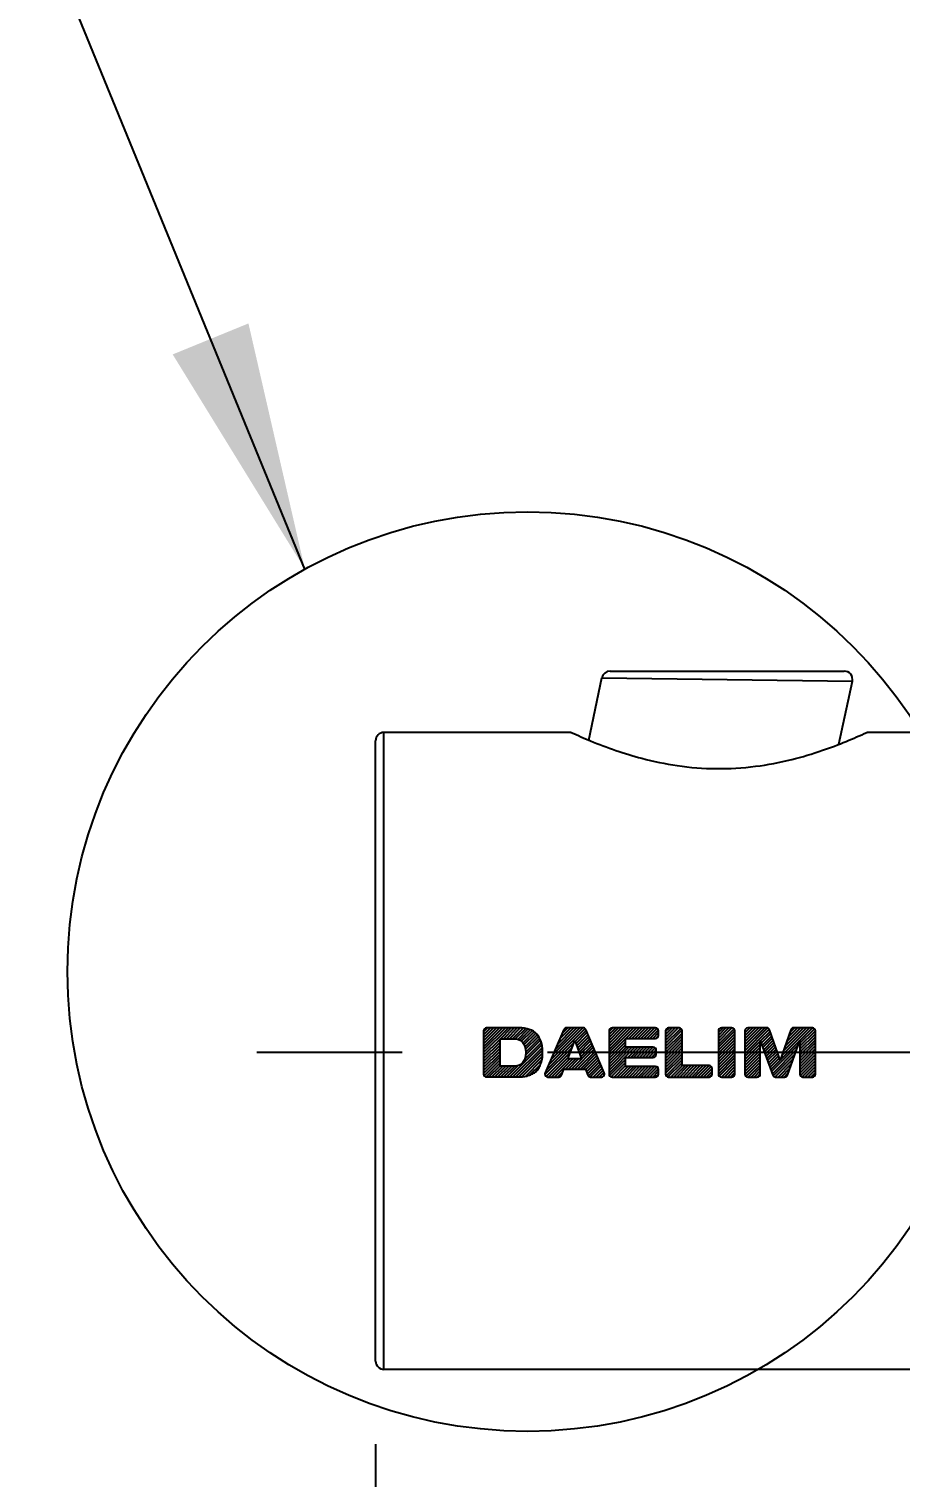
# Model space of a CAD drawing. Extents: x -4509 to -4089, y -1506 to -1209.
# Drawn here: x -4312.17 to -4301.68, y -1322.37 to -1304.91 of the extents above; entities that cross this region are included whole.
import ezdxf

# ---------------------------------------------------------------- set-up
doc = ezdxf.new("R2010")
doc.units = 0
doc.header["$LTSCALE"] = 7
doc.linetypes.add('CENTER', pattern=[2, 1.25, -0.25, 0.25, -0.25])
doc.layers.get('0').update_dxf_attribs({"color": 2, "linetype": 'CONTINUOUS'})
doc.layers.get('Defpoints').update_dxf_attribs({"linetype": 'CONTINUOUS'})
for name, color, linetype in [('0811-8_7_1_1DXF_CONTINUOUS_LINE', 7, 'CONTINUOUS'), ('0811-9_9_1_1DXF_CONTINUOUS_LINE', 7, 'CONTINUOUS'), ('CL', 1, 'CENTER'), ('DWG', 7, 'CONTINUOUS')]:
    doc.layers.add(name, color=color, linetype=linetype)
doc.styles.add('DD', font='romans', dxfattribs={"bigfont": 'GHS.shx'})
doc.dimstyles.new('CWC', dxfattribs={"dimscale": 0, "dimtxt": 3.5, "dimasz": 3, "dimexe": 2, "dimexo": 1, "dimgap": 1, "dimtad": 1, "dimdec": 4, "dimdsep": 46, "dimtxsty": 'DD', "dimcen": 3, "dimclrd": 2, "dimclre": 2, "dimclrt": 2, "dimadec": 3, "dimazin": 2, "dimtfac": 1, "dimtdec": 4, "dimtmove": 0, "dimatfit": 3, "dimfxl": 1, "dimtvp": 1, "dimtolj": 1, "dimtzin": 0, "dimlwd": -1, "dimlwe": -1, "dimarcsym": 0})
pattern_1 = [(45, (-3230.77439, -697.81804), (-0.01796051224, 0.01796051224), [])]

# ---------------------------------------------------------------- blocks, each defined once
blk = doc.blocks.new('*D3')
at = {"layer": 'Defpoints', "color": 0, "transparency": 16777216}
for p in [(-4924.039, -2429.07), (-4946.859, -2429.794), (-4924.039, -2441.293)]:
    blk.add_point(p, dxfattribs=at)
at = {"layer": 'DWG', "color": 2, "transparency": 16777216}
for p, q in [((-4924.039, -2430.07), (-4924.039, -2443.293)), ((-4946.859, -2430.794), (-4946.859, -2443.293)), ((-4943.859, -2441.293), (-4927.039, -2441.293)), ((-4924.039, -2441.293), (-4905.123, -2441.293))]:
    blk.add_line(p, q, dxfattribs=at)
for points in [[(-4943.859, -2440.793), (-4943.859, -2441.793), (-4946.859, -2441.293)], [(-4927.039, -2440.793), (-4927.039, -2441.793), (-4924.039, -2441.293)]]:
    blk.add_solid(points, dxfattribs=at)
at = {"layer": 'DWG', "color": 2, "transparency": 16777216, "insert": (-4912.789, -2437.627), "char_height": 3.5, "attachment_point": 5, "style": 'DD'}
blk.add_mtext('\\A1;(114)', dxfattribs=at)
blk = doc.blocks.new('*D6')
at = {"layer": 'Defpoints', "color": 0, "transparency": 16777216}
for p in [(-4944.259, -2381.974), (-4963.193, -2502.534), (-4944.259, -2502.534)]:
    blk.add_point(p, dxfattribs=at)
at = {"layer": 'DWG', "color": 2, "transparency": 16777216}
for p, q in [((-4945.259, -2381.974), (-4965.193, -2381.974)), ((-4963.193, -2384.974), (-4963.193, -2499.534)), ((-4945.259, -2502.534), (-4965.193, -2502.534))]:
    blk.add_line(p, q, dxfattribs=at)
for points in [[(-4963.693, -2384.974), (-4962.693, -2384.974), (-4963.193, -2381.974)], [(-4963.693, -2499.534), (-4962.693, -2499.534), (-4963.193, -2502.534)]]:
    blk.add_solid(points, dxfattribs=at)
at = {"layer": 'DWG', "color": 2, "transparency": 16777216, "insert": (-4965.943, -2442.254), "char_height": 3.5, "attachment_point": 5, "rotation": 90, "style": 'DD'}
blk.add_mtext('\\A1;600~650', dxfattribs=at)

msp = doc.modelspace()

# ---------------------------------------------------------------- hatches: boundary and pattern name
at = {"layer": 'DWG', "transparency": 33554687}
h = msp.add_hatch(dxfattribs=at)
h.set_pattern_fill('ANSI31', color=2, scale=0.008)
h.set_pattern_definition(pattern_1)
edge = h.paths.add_edge_path()
edge.add_spline(control_points=[(-4306.17126, -1317.53785), (-4306.15132, -1317.5318), (-4306.11574, -1317.51736), (-4306.06847, -1317.49156), (-4306.03391, -1317.44993), (-4306.00799, -1317.39828), (-4305.98789, -1317.33554), (-4305.98254, -1317.25816), (-4305.98722, -1317.18319), (-4306.00501, -1317.10258), (-4306.05159, -1317.02484), (-4306.13928, -1316.96857), (-4306.22102, -1316.95668), (-4306.26696, -1316.95668)], knot_values=[0, 0, 0, 0, 0.0746365, 0.149273, 0.23022639, 0.31117978, 0.38523064, 0.45928151, 0.52546376, 0.59164601, 0.72401051, 0.86200526, 1, 1, 1, 1], degree=3, periodic=0)
edge.add_line((-4306.26696, -1316.95668), (-4306.66046, -1316.95668))
edge.add_spline(control_points=[(-4306.66046, -1316.95668), (-4306.68025, -1316.95668), (-4306.69671, -1316.97302), (-4306.69671, -1316.99295)], knot_values=[0, 0, 0, 0, 1, 1, 1, 1], degree=3, periodic=0)
edge.add_line((-4306.69671, -1316.99295), (-4306.69671, -1317.51353))
edge.add_spline(control_points=[(-4306.69671, -1317.51353), (-4306.69671, -1317.53346), (-4306.68025, -1317.54964), (-4306.66046, -1317.54964)], knot_values=[0, 0, 0, 0, 1, 1, 1, 1], degree=3, periodic=0)
edge.add_line((-4306.66046, -1317.54964), (-4306.29477, -1317.54964))
edge.add_spline(control_points=[(-4306.29477, -1317.54964), (-4306.24685, -1317.54964), (-4306.20694, -1317.5457), (-4306.17126, -1317.53785)], knot_values=[0, 0, 0, 0, 1, 1, 1, 1], degree=3, periodic=0)
edge = h.paths.add_edge_path(flags=16)
edge.add_spline(control_points=[(-4306.34643, -1317.08808), (-4306.23897, -1317.08808), (-4306.18701, -1317.14371), (-4306.18701, -1317.25121)], knot_values=[0, 0, 0, 0, 1, 1, 1, 1], degree=3, periodic=0)
edge.add_spline(control_points=[(-4306.18701, -1317.25121), (-4306.18701, -1317.27502), (-4306.1914, -1317.29507), (-4306.19507, -1317.31485)], knot_values=[0, 0, 0, 0, 1, 1, 1, 1], degree=3, periodic=0)
edge.add_spline(control_points=[(-4306.19507, -1317.31485), (-4306.19923, -1317.33478), (-4306.20694, -1317.35482), (-4306.21903, -1317.36651)], knot_values=[0, 0, 0, 0, 1, 1, 1, 1], degree=3, periodic=0)
edge.add_spline(control_points=[(-4306.21903, -1317.36651), (-4306.22689, -1317.38246), (-4306.243, -1317.39444), (-4306.26274, -1317.40633)], knot_values=[0, 0, 0, 0, 1, 1, 1, 1], degree=3, periodic=0)
edge.add_spline(control_points=[(-4306.26274, -1317.40633), (-4306.28274, -1317.4144), (-4306.30266, -1317.41834), (-4306.3303, -1317.41834)], knot_values=[0, 0, 0, 0, 1, 1, 1, 1], degree=3, periodic=0)
edge.add_line((-4306.3303, -1317.41834), (-4306.49778, -1317.41834))
edge.add_line((-4306.49778, -1317.41834), (-4306.49778, -1317.08808))
edge.add_line((-4306.49778, -1317.08808), (-4306.34643, -1317.08808))
h = msp.add_hatch(dxfattribs=at)
h.set_pattern_fill('ANSI31', color=2, scale=0.008)
h.set_pattern_definition(pattern_1)
edge = h.paths.add_edge_path()
edge.add_spline(control_points=[(-4305.46541, -1316.97872), (-4305.47119, -1316.96531), (-4305.48433, -1316.95668), (-4305.49868, -1316.95668)], knot_values=[0, 0, 0, 0, 1, 1, 1, 1], degree=3, periodic=0)
edge.add_line((-4305.49868, -1316.95668), (-4305.69374, -1316.95668))
edge.add_spline(control_points=[(-4305.69374, -1316.95668), (-4305.70809, -1316.95668), (-4305.72121, -1316.96522), (-4305.72717, -1316.97845)], knot_values=[0, 0, 0, 0, 1, 1, 1, 1], degree=3, periodic=0)
edge.add_line((-4305.72717, -1316.97845), (-4305.95396, -1317.49888))
edge.add_spline(control_points=[(-4305.95396, -1317.49888), (-4305.96181, -1317.51715), (-4305.95202, -1317.54358), (-4305.92558, -1317.54971), (-4305.92107, -1317.54971)], knot_values=[0, 0, 0, 0, 0.80594007, 1, 1, 1, 1], degree=3, periodic=0)
edge.add_line((-4305.92107, -1317.54971), (-4305.79035, -1317.54971))
edge.add_spline(control_points=[(-4305.79035, -1317.54971), (-4305.77547, -1317.54971), (-4305.76166, -1317.54027), (-4305.75643, -1317.52611)], knot_values=[0, 0, 0, 0, 1, 1, 1, 1], degree=3, periodic=0)
edge.add_line((-4305.75643, -1317.52611), (-4305.72945, -1317.45422))
edge.add_line((-4305.72945, -1317.45422), (-4305.46683, -1317.45422))
edge.add_line((-4305.46683, -1317.45422), (-4305.43988, -1317.52611))
edge.add_spline(control_points=[(-4305.43988, -1317.52611), (-4305.43445, -1317.54027), (-4305.42099, -1317.54971), (-4305.40593, -1317.54971)], knot_values=[0, 0, 0, 0, 1, 1, 1, 1], degree=3, periodic=0)
edge.add_line((-4305.40593, -1317.54971), (-4305.27521, -1317.54971))
edge.add_spline(control_points=[(-4305.27521, -1317.54971), (-4305.2551, -1317.54971), (-4305.23473, -1317.5277), (-4305.23989, -1317.50362), (-4305.24181, -1317.49909)], knot_values=[0, 0, 0, 0, 0.7925072, 1, 1, 1, 1], degree=3, periodic=0)
edge.add_line((-4305.24181, -1317.49909), (-4305.46541, -1316.97872))
h.paths.add_polyline_path([(-4305.59823, -1317.10792), (-4305.51458, -1317.33077), (-4305.6817, -1317.33077)], flags=16)
h = msp.add_hatch(dxfattribs=at)
h.set_pattern_fill('ANSI31', color=2, scale=0.008)
h.set_pattern_definition(pattern_1)
edge = h.paths.add_edge_path()
edge.add_spline(control_points=[(-4304.62359, -1317.08414), (-4304.61355, -1317.08414), (-4304.59486, -1317.07604), (-4304.58527, -1317.04894), (-4304.58818, -1317.02036), (-4304.58525, -1316.99177), (-4304.59486, -1316.96472), (-4304.61355, -1316.95668), (-4304.62359, -1316.95668)], knot_values=[0, 0, 0, 0, 0.17244219, 0.34488438, 0.50166032, 0.65843627, 0.82921813, 1, 1, 1, 1], degree=3, periodic=0)
edge.add_line((-4304.62359, -1316.95668), (-4305.14805, -1316.95668))
edge.add_spline(control_points=[(-4305.14805, -1316.95668), (-4305.16798, -1316.95668), (-4305.18411, -1316.97302), (-4305.18411, -1316.99295)], knot_values=[0, 0, 0, 0, 1, 1, 1, 1], degree=3, periodic=0)
edge.add_line((-4305.18411, -1316.99295), (-4305.18411, -1317.51353))
edge.add_spline(control_points=[(-4305.18411, -1317.51353), (-4305.18411, -1317.53346), (-4305.16798, -1317.54971), (-4305.14805, -1317.54971)], knot_values=[0, 0, 0, 0, 1, 1, 1, 1], degree=3, periodic=0)
edge.add_line((-4305.14805, -1317.54971), (-4304.62359, -1317.54971))
edge.add_spline(control_points=[(-4304.62359, -1317.54971), (-4304.61355, -1317.54971), (-4304.59486, -1317.54172), (-4304.58524, -1317.51469), (-4304.58819, -1317.48595), (-4304.58526, -1317.45729), (-4304.59486, -1317.43035), (-4304.61355, -1317.42234), (-4304.62359, -1317.42234)], knot_values=[0, 0, 0, 0, 0.17056734, 0.34113468, 0.49839495, 0.65565522, 0.82782761, 1, 1, 1, 1], degree=3, periodic=0)
edge.add_line((-4304.62359, -1317.42234), (-4304.98531, -1317.42234))
edge.add_line((-4304.98531, -1317.42234), (-4304.98531, -1317.31479))
edge.add_line((-4304.98531, -1317.31479), (-4304.65165, -1317.31479))
edge.add_spline(control_points=[(-4304.65165, -1317.31479), (-4304.64147, -1317.31482), (-4304.62268, -1317.30686), (-4304.6132, -1317.28044), (-4304.61589, -1317.25321), (-4304.61321, -1317.22594), (-4304.62268, -1317.19945), (-4304.64147, -1317.1914), (-4304.65165, -1317.1914)], knot_values=[0, 0, 0, 0, 0.17437191, 0.34874382, 0.49822195, 0.64770009, 0.82385005, 1, 1, 1, 1], degree=3, periodic=0)
edge.add_line((-4304.65165, -1317.1914), (-4304.98531, -1317.1914))
edge.add_line((-4304.98531, -1317.1914), (-4304.98531, -1317.08414))
edge.add_line((-4304.98531, -1317.08414), (-4304.62359, -1317.08414))
h = msp.add_hatch(dxfattribs=at)
h.set_pattern_fill('ANSI31', color=2, scale=0.008)
h.set_pattern_definition(pattern_1)
edge = h.paths.add_edge_path()
edge.add_spline(control_points=[(-4304.30475, -1316.99295), (-4304.30475, -1316.97302), (-4304.32071, -1316.95668), (-4304.34102, -1316.95668)], knot_values=[0, 0, 0, 0, 1, 1, 1, 1], degree=3, periodic=0)
edge.add_line((-4304.34102, -1316.95668), (-4304.46749, -1316.95668))
edge.add_spline(control_points=[(-4304.46749, -1316.95668), (-4304.48727, -1316.95668), (-4304.50355, -1316.97302), (-4304.50355, -1316.99295)], knot_values=[0, 0, 0, 0, 1, 1, 1, 1], degree=3, periodic=0)
edge.add_line((-4304.50355, -1316.99295), (-4304.50355, -1317.51353))
edge.add_spline(control_points=[(-4304.50355, -1317.51353), (-4304.50355, -1317.53346), (-4304.48727, -1317.54971), (-4304.46749, -1317.54971)], knot_values=[0, 0, 0, 0, 1, 1, 1, 1], degree=3, periodic=0)
edge.add_line((-4304.46749, -1317.54971), (-4303.97864, -1317.54971))
edge.add_spline(control_points=[(-4303.97864, -1317.54971), (-4303.96867, -1317.54971), (-4303.95007, -1317.54173), (-4303.94018, -1317.51284), (-4303.94385, -1317.48001), (-4303.94019, -1317.44727), (-4303.95007, -1317.41845), (-4303.96867, -1317.41045), (-4303.97864, -1317.41045)], knot_values=[0, 0, 0, 0, 0.1600057, 0.3200114, 0.49900621, 0.67800101, 0.83900051, 1, 1, 1, 1], degree=3, periodic=0)
edge.add_line((-4303.97864, -1317.41045), (-4304.30475, -1317.41045))
edge.add_line((-4304.30475, -1317.41045), (-4304.30475, -1316.99295))
h = msp.add_hatch(dxfattribs=at)
h.set_pattern_fill('ANSI31', color=2, scale=0.008)
h.set_pattern_definition(pattern_1)
edge = h.paths.add_edge_path()
edge.add_spline(control_points=[(-4303.6679, -1316.99295), (-4303.6679, -1316.97302), (-4303.68415, -1316.95668), (-4303.70429, -1316.95668)], knot_values=[0, 0, 0, 0, 1, 1, 1, 1], degree=3, periodic=0)
edge.add_line((-4303.70429, -1316.95668), (-4303.83042, -1316.95668))
edge.add_arc((-4303.83042, -1316.99291), 0.03623, 90.0111, 180.067394)
edge.add_line((-4303.86664, -1316.99295), (-4303.86664, -1317.51353))
edge.add_spline(control_points=[(-4303.86664, -1317.51353), (-4303.86664, -1317.53346), (-4303.85057, -1317.54971), (-4303.83041, -1317.54971)], knot_values=[0, 0, 0, 0, 1, 1, 1, 1], degree=3, periodic=0)
edge.add_line((-4303.83041, -1317.54971), (-4303.70429, -1317.54971))
edge.add_spline(control_points=[(-4303.70429, -1317.54971), (-4303.68415, -1317.54971), (-4303.6679, -1317.53346), (-4303.6679, -1317.51353)], knot_values=[0, 0, 0, 0, 1, 1, 1, 1], degree=3, periodic=0)
edge.add_line((-4303.6679, -1317.51353), (-4303.6679, -1316.99295))
h = msp.add_hatch(dxfattribs=at)
h.set_pattern_fill('ANSI31', color=2, scale=0.008)
h.set_pattern_definition(pattern_1)
edge = h.paths.add_edge_path()
edge.add_line((-4303.36151, -1317.10792), (-4303.21087, -1317.52562))
edge.add_spline(control_points=[(-4303.21087, -1317.52562), (-4303.20577, -1317.54027), (-4303.19213, -1317.54971), (-4303.17692, -1317.54971)], knot_values=[0, 0, 0, 0, 1, 1, 1, 1], degree=3, periodic=0)
edge.add_line((-4303.17692, -1317.54971), (-4303.06862, -1317.54971))
edge.add_spline(control_points=[(-4303.06862, -1317.54971), (-4303.0532, -1317.54971), (-4303.03971, -1317.54027), (-4303.03449, -1317.52562)], knot_values=[0, 0, 0, 0, 1, 1, 1, 1], degree=3, periodic=0)
edge.add_line((-4303.03449, -1317.52562), (-4302.88384, -1317.10792))
edge.add_line((-4302.88384, -1317.10792), (-4302.88384, -1317.51353))
edge.add_spline(control_points=[(-4302.88384, -1317.51353), (-4302.88384, -1317.53346), (-4302.86772, -1317.54971), (-4302.84743, -1317.54971)], knot_values=[0, 0, 0, 0, 1, 1, 1, 1], degree=3, periodic=0)
edge.add_line((-4302.84743, -1317.54971), (-4302.73303, -1317.54971))
edge.add_spline(control_points=[(-4302.73303, -1317.54971), (-4302.71304, -1317.54971), (-4302.69679, -1317.53346), (-4302.69679, -1317.51353)], knot_values=[0, 0, 0, 0, 1, 1, 1, 1], degree=3, periodic=0)
edge.add_line((-4302.69679, -1317.51353), (-4302.69679, -1316.99295))
edge.add_spline(control_points=[(-4302.69679, -1316.99295), (-4302.69679, -1316.97302), (-4302.71304, -1316.95668), (-4302.73303, -1316.95668)], knot_values=[0, 0, 0, 0, 1, 1, 1, 1], degree=3, periodic=0)
edge.add_line((-4302.73303, -1316.95668), (-4302.96154, -1316.95668))
edge.add_spline(control_points=[(-4302.96154, -1316.95668), (-4302.97708, -1316.95668), (-4302.99072, -1316.96638), (-4302.99565, -1316.98109)], knot_values=[0, 0, 0, 0, 1, 1, 1, 1], degree=3, periodic=0)
edge.add_line((-4302.99565, -1316.98109), (-4303.1225, -1317.34678))
edge.add_line((-4303.1225, -1317.34678), (-4303.24954, -1316.98109))
edge.add_spline(control_points=[(-4303.24954, -1316.98109), (-4303.25459, -1316.96638), (-4303.26825, -1316.95668), (-4303.28382, -1316.95668)], knot_values=[0, 0, 0, 0, 1, 1, 1, 1], degree=3, periodic=0)
edge.add_line((-4303.28382, -1316.95668), (-4303.51234, -1316.95668))
edge.add_spline(control_points=[(-4303.51234, -1316.95668), (-4303.53229, -1316.95668), (-4303.54821, -1316.97302), (-4303.54821, -1316.99295)], knot_values=[0, 0, 0, 0, 1, 1, 1, 1], degree=3, periodic=0)
edge.add_line((-4303.54821, -1316.99295), (-4303.54821, -1317.51353))
edge.add_spline(control_points=[(-4303.54821, -1317.51353), (-4303.54821, -1317.53346), (-4303.53229, -1317.54971), (-4303.51234, -1317.54971)], knot_values=[0, 0, 0, 0, 1, 1, 1, 1], degree=3, periodic=0)
edge.add_line((-4303.51234, -1317.54971), (-4303.39764, -1317.54971))
edge.add_arc((-4303.39767, -1317.51355), 0.03616, 270.045721, 360.047043)
edge.add_line((-4303.36151, -1317.51352), (-4303.36151, -1317.10792))

# ---------------------------------------------------------------- linework, layer by layer
for p, q in [((-4306.69671, -1316.99295), (-4306.69671, -1317.51353)), ((-4306.26696, -1316.95668), (-4306.66046, -1316.95668)), ((-4305.72717, -1316.97845), (-4305.95396, -1317.49888)), ((-4305.49868, -1316.95668), (-4305.69374, -1316.95668)), ((-4305.24181, -1317.49909), (-4305.46541, -1316.97872)), ((-4305.18411, -1316.99295), (-4305.18411, -1317.51353)), ((-4304.62359, -1316.95668), (-4305.14805, -1316.95668)), ((-4304.50355, -1316.99295), (-4304.50355, -1317.51353)), ((-4304.34102, -1316.95668), (-4304.46749, -1316.95668)), ((-4304.30475, -1317.41045), (-4304.30475, -1316.99295)), ((-4303.86664, -1316.99295), (-4303.86664, -1317.51353)), ((-4303.70429, -1316.95668), (-4303.83041, -1316.95668)), ((-4303.6679, -1317.51353), (-4303.6679, -1316.99295)), ((-4303.54821, -1316.99295), (-4303.54821, -1317.51353)), ((-4303.28382, -1316.95668), (-4303.51234, -1316.95668)), ((-4303.1225, -1317.34678), (-4303.24954, -1316.98109)), ((-4302.99565, -1316.98109), (-4303.1225, -1317.34678)), ((-4302.73303, -1316.95668), (-4302.96154, -1316.95668)), ((-4302.69679, -1317.51353), (-4302.69679, -1316.99295)), ((-4306.49778, -1317.08808), (-4306.34643, -1317.08808)), ((-4306.49778, -1317.41834), (-4306.49778, -1317.08808)), ((-4305.6817, -1317.33077), (-4305.59823, -1317.10792)), ((-4305.59823, -1317.10792), (-4305.51458, -1317.33077)), ((-4304.98531, -1317.08414), (-4304.62359, -1317.08414)), ((-4304.98531, -1317.1914), (-4304.98531, -1317.08414)), ((-4304.65165, -1317.1914), (-4304.98531, -1317.1914)), ((-4303.36151, -1317.10792), (-4303.21087, -1317.52562)), ((-4303.36151, -1317.51353), (-4303.36151, -1317.10792)), ((-4303.03449, -1317.52562), (-4302.88384, -1317.10792)), ((-4302.88384, -1317.10792), (-4302.88384, -1317.51353)), ((-4306.3303, -1317.41834), (-4306.49778, -1317.41834)), ((-4305.51458, -1317.33077), (-4305.6817, -1317.33077)), ((-4304.98531, -1317.31479), (-4304.65165, -1317.31479)), ((-4304.98531, -1317.42234), (-4304.98531, -1317.31479)), ((-4303.97864, -1317.41045), (-4304.30475, -1317.41045)), ((-4306.66046, -1317.54964), (-4306.29477, -1317.54964)), ((-4305.92107, -1317.54971), (-4305.79035, -1317.54971)), ((-4305.75643, -1317.52611), (-4305.72945, -1317.45422)), ((-4305.72945, -1317.45422), (-4305.46683, -1317.45422)), ((-4305.46683, -1317.45422), (-4305.43988, -1317.52611)), ((-4305.40593, -1317.54971), (-4305.27521, -1317.54971)), ((-4305.14805, -1317.54971), (-4304.62359, -1317.54971)), ((-4304.62359, -1317.42234), (-4304.98531, -1317.42234)), ((-4304.46749, -1317.54971), (-4303.97864, -1317.54971)), ((-4303.83041, -1317.54971), (-4303.70429, -1317.54971)), ((-4303.51234, -1317.54971), (-4303.3977, -1317.54971)), ((-4303.17692, -1317.54971), (-4303.06862, -1317.54971)), ((-4302.84743, -1317.54971), (-4302.73303, -1317.54971))]:
    msp.add_line(p, q)
for centre, radius, start, end in [((-4303.83042, -1316.99291), 0.03623, 89.98437, 180.067703), ((-4303.39767, -1317.51355), 0.03616, 269.954447, 0.045553)]:
    msp.add_arc(centre, radius, start, end)
for points in [[(-4306.66046, -1316.95668), (-4306.68025, -1316.95668), (-4306.69671, -1316.97302), (-4306.69671, -1316.99295)], [(-4305.69374, -1316.95668), (-4305.70809, -1316.95668), (-4305.72121, -1316.96522), (-4305.72717, -1316.97845)], [(-4305.46541, -1316.97872), (-4305.47119, -1316.96531), (-4305.48433, -1316.95668), (-4305.49868, -1316.95668)], [(-4305.14805, -1316.95668), (-4305.16798, -1316.95668), (-4305.18411, -1316.97302), (-4305.18411, -1316.99295)], [(-4304.46749, -1316.95668), (-4304.48727, -1316.95668), (-4304.50355, -1316.97302), (-4304.50355, -1316.99295)], [(-4304.30475, -1316.99295), (-4304.30475, -1316.97302), (-4304.32071, -1316.95668), (-4304.34102, -1316.95668)], [(-4303.6679, -1316.99295), (-4303.6679, -1316.97302), (-4303.68415, -1316.95668), (-4303.70429, -1316.95668)], [(-4303.51234, -1316.95668), (-4303.53229, -1316.95668), (-4303.54821, -1316.97302), (-4303.54821, -1316.99295)], [(-4303.24954, -1316.98109), (-4303.25459, -1316.96638), (-4303.26825, -1316.95668), (-4303.28382, -1316.95668)], [(-4302.96154, -1316.95668), (-4302.97708, -1316.95668), (-4302.99072, -1316.96638), (-4302.99565, -1316.98109)], [(-4302.69679, -1316.99295), (-4302.69679, -1316.97302), (-4302.71304, -1316.95668), (-4302.73303, -1316.95668)], [(-4306.34643, -1317.08808), (-4306.23897, -1317.08808), (-4306.18701, -1317.14371), (-4306.18701, -1317.25121)], [(-4306.26274, -1317.40633), (-4306.28274, -1317.4144), (-4306.30266, -1317.41834), (-4306.3303, -1317.41834)], [(-4306.21903, -1317.36651), (-4306.22689, -1317.38246), (-4306.243, -1317.39444), (-4306.26274, -1317.40633)], [(-4306.19507, -1317.31485), (-4306.19923, -1317.33478), (-4306.20694, -1317.35482), (-4306.21903, -1317.36651)], [(-4306.18701, -1317.25121), (-4306.18701, -1317.27502), (-4306.1914, -1317.29507), (-4306.19507, -1317.31485)], [(-4306.69671, -1317.51353), (-4306.69671, -1317.53346), (-4306.68025, -1317.54964), (-4306.66046, -1317.54964)], [(-4306.29477, -1317.54964), (-4306.24685, -1317.54964), (-4306.20694, -1317.5457), (-4306.17126, -1317.53785)], [(-4305.79035, -1317.54971), (-4305.77547, -1317.54971), (-4305.76166, -1317.54027), (-4305.75643, -1317.52611)], [(-4305.43988, -1317.52611), (-4305.43445, -1317.54027), (-4305.42099, -1317.54971), (-4305.40593, -1317.54971)], [(-4305.18411, -1317.51353), (-4305.18411, -1317.53346), (-4305.16798, -1317.54971), (-4305.14805, -1317.54971)], [(-4304.50355, -1317.51353), (-4304.50355, -1317.53346), (-4304.48727, -1317.54971), (-4304.46749, -1317.54971)], [(-4303.86664, -1317.51353), (-4303.86664, -1317.53346), (-4303.85057, -1317.54971), (-4303.83041, -1317.54971)], [(-4303.70429, -1317.54971), (-4303.68415, -1317.54971), (-4303.6679, -1317.53346), (-4303.6679, -1317.51353)], [(-4303.54821, -1317.51353), (-4303.54821, -1317.53346), (-4303.53229, -1317.54971), (-4303.51234, -1317.54971)], [(-4303.21087, -1317.52562), (-4303.20577, -1317.54027), (-4303.19213, -1317.54971), (-4303.17692, -1317.54971)], [(-4303.06862, -1317.54971), (-4303.0532, -1317.54971), (-4303.03971, -1317.54027), (-4303.03449, -1317.52562)], [(-4302.88384, -1317.51353), (-4302.88384, -1317.53346), (-4302.86772, -1317.54971), (-4302.84743, -1317.54971)], [(-4302.73303, -1317.54971), (-4302.71304, -1317.54971), (-4302.69679, -1317.53346), (-4302.69679, -1317.51353)]]:
    msp.add_open_spline(points, degree=3)
for points, knots in [([(-4306.17126, -1317.53785), (-4306.15132, -1317.5318), (-4306.11574, -1317.51736), (-4306.06847, -1317.49156), (-4306.03391, -1317.44993), (-4306.00799, -1317.39828), (-4305.98789, -1317.33554), (-4305.98254, -1317.25816), (-4305.98722, -1317.18319), (-4306.00501, -1317.10258), (-4306.05159, -1317.02484), (-4306.13928, -1316.96857), (-4306.22102, -1316.95668), (-4306.26696, -1316.95668)], [0, 0, 0, 0, 0.0746365, 0.149273, 0.23022639, 0.31117978, 0.38523064, 0.45928151, 0.52546376, 0.59164601, 0.72401051, 0.86200526, 1, 1, 1, 1]), ([(-4304.62359, -1317.08414), (-4304.61355, -1317.08414), (-4304.59486, -1317.07604), (-4304.58527, -1317.04894), (-4304.58818, -1317.02036), (-4304.58525, -1316.99177), (-4304.59486, -1316.96472), (-4304.61355, -1316.95668), (-4304.62359, -1316.95668)], [0, 0, 0, 0, 0.17244219, 0.34488438, 0.50166032, 0.65843627, 0.82921813, 1, 1, 1, 1]), ([(-4304.65165, -1317.31479), (-4304.64147, -1317.31482), (-4304.62268, -1317.30686), (-4304.6132, -1317.28044), (-4304.61589, -1317.25321), (-4304.61321, -1317.22594), (-4304.62268, -1317.19945), (-4304.64147, -1317.1914), (-4304.65165, -1317.1914)], [0, 0, 0, 0, 0.17437191, 0.34874382, 0.49822195, 0.64770009, 0.82385005, 1, 1, 1, 1]), ([(-4303.97864, -1317.54971), (-4303.96867, -1317.54971), (-4303.95007, -1317.54173), (-4303.94018, -1317.51284), (-4303.94385, -1317.48001), (-4303.94019, -1317.44727), (-4303.95007, -1317.41845), (-4303.96867, -1317.41045), (-4303.97864, -1317.41045)], [0, 0, 0, 0, 0.1600057, 0.3200114, 0.49900621, 0.67800101, 0.83900051, 1, 1, 1, 1]), ([(-4305.95396, -1317.49888), (-4305.96181, -1317.51715), (-4305.95202, -1317.54358), (-4305.92558, -1317.54971), (-4305.92107, -1317.54971)], [0, 0, 0, 0, 0.80594007, 1, 1, 1, 1]), ([(-4305.27521, -1317.54971), (-4305.2551, -1317.54971), (-4305.23473, -1317.5277), (-4305.23989, -1317.50362), (-4305.24181, -1317.49909)], [0, 0, 0, 0, 0.7925072, 1, 1, 1, 1]), ([(-4304.62359, -1317.54971), (-4304.61355, -1317.54971), (-4304.59486, -1317.54172), (-4304.58524, -1317.51469), (-4304.58819, -1317.48595), (-4304.58526, -1317.45729), (-4304.59486, -1317.43035), (-4304.61355, -1317.42234), (-4304.62359, -1317.42234)], [0, 0, 0, 0, 0.17056734, 0.34113468, 0.49839495, 0.65565522, 0.82782761, 1, 1, 1, 1])]:
    msp.add_open_spline(points, degree=3, knots=knots)
at = {"layer": '0811-8_7_1_1DXF_CONTINUOUS_LINE', "color": 2, "linetype": 'Continuous'}
for p, q in [((-4305.2699, -1312.73593), (-4302.25261, -1312.77751)), ((-4307.89671, -1321.0748), (-4307.89671, -1313.3948))]:
    msp.add_line(p, q, dxfattribs=at)
msp.add_circle((-4306.16644, -1316.2787), 5.54315, dxfattribs=at)
at = {"layer": '0811-9_9_1_1DXF_CONTINUOUS_LINE', "color": 7, "linetype": 'Continuous'}
for p, q in [((-4305.17209, -1312.65672), (-4302.35043, -1312.65672)), ((-4305.42956, -1313.48707), (-4305.2699, -1312.73593)), ((-4302.41433, -1313.53834), (-4302.25261, -1312.77751)), ((-4305.63871, -1313.3948), (-4307.89671, -1313.3948)), ((-4301.38671, -1313.3948), (-4302.07871, -1313.3948)), ((-4307.99671, -1320.9748), (-4307.99671, -1313.4948)), ((-4301.38671, -1321.0748), (-4307.89671, -1321.0748))]:
    msp.add_line(p, q, dxfattribs=at)
for centre, start, end in [((-4305.17209, -1312.75672), 89.999946, 168.000011), ((-4302.35043, -1312.75672), 348.000009, 90.000053), ((-4307.89671, -1313.4948), 90, 180), ((-4307.89671, -1320.9748), 180, 270)]:
    msp.add_arc(centre, 0.1, start, end, dxfattribs=at)
for points, knots in [([(-4305.63871, -1313.3948), (-4305.56255, -1313.4301), (-4305.28636, -1313.55173), (-4305.00056, -1313.6515), (-4304.79021, -1313.70706)], [0, 0, 0, 0, 0.2786152, 1, 1, 1, 1]), ([(-4304.79021, -1313.70706), (-4304.64928, -1313.74428), (-4304.35209, -1313.80634), (-4303.89139, -1313.84322), (-4303.42786, -1313.81503), (-4302.99991, -1313.73283), (-4302.63647, -1313.62377), (-4302.33619, -1313.5098), (-4302.16029, -1313.43261), (-4302.07871, -1313.3948)], [0, 0, 0, 0, 0.15679412, 0.32578412, 0.4956067, 0.65469068, 0.79346398, 0.9032644, 1, 1, 1, 1])]:
    msp.add_open_spline(points, degree=3, knots=knots, dxfattribs=at)
at = {"layer": 'CL'}
msp.add_line((-4283.17671, -1317.25324), (-4309.99671, -1317.25324), dxfattribs=at)

# ---------------------------------------------------------------- dimensions: what is measured, and where the dimension line sits
at = {"layer": 'DWG'}
dim = msp.add_linear_dim(base=(-4324.33075, -1393.7148), p1=(-4305.39671, -1273.1548), p2=(-4305.39671, -1393.7148), angle=90, text='600~650', dimstyle='CWC', override={"dimscale": 1}, dxfattribs=at)
dim.commit()
dim.dimension.update_dxf_attribs({"geometry": '*D6', "text_midpoint": (-4327.08075, -1333.4348), "insert": (638.86273, 1108.81904)})
dim = msp.add_linear_dim(base=(-4285.17671, -1332.47414), p1=(-4307.99671, -1320.9748), p2=(-4285.17671, -1320.25087), text='(114)', dimstyle='CWC', override={"dimscale": 1}, dxfattribs=at)
dim.commit()
dim.dimension.update_dxf_attribs({"geometry": '*D3', "text_midpoint": (-4273.92671, -1332.47414), "dimtype": 128, "insert": (638.86273, 1108.81904)})

# ---------------------------------------------------------------- leaders
msp.add_leader([(-4308.84863, -1311.4277), (-4314.00313, -1298.83637), (-4319.83747, -1298.83637)], dimstyle='CWC', override={"dimscale": 1, "dimtad": 0}, dxfattribs=at)

doc.saveas('drawing.dxf')
